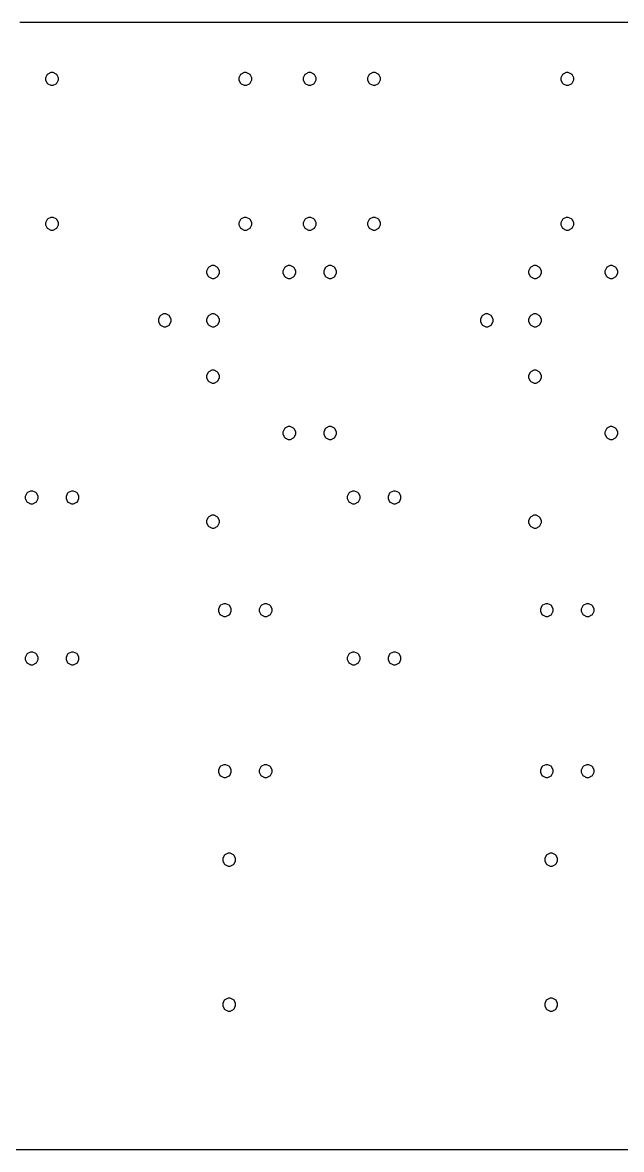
# Model space of a CAD drawing. Extents: x 0 to 294, y 0 to 70.
# Drawn here: x 220.7 to 257.9, y 0 to 70 of the extents above; entities that cross this region are included whole.
import ezdxf

# ---------------------------------------------------------------- set-up
doc = ezdxf.new("R2010")
doc.units = 0
doc.layers.get('0').update_dxf_attribs({"linetype": 'CONTINUOUS'})

msp = doc.modelspace()

# ---------------------------------------------------------------- linework, layer by layer
at = {"color": 0}
for p, q in [((294, 70.0003), (220.5, 70.0003)), ((222.198, 66.7646), (222.1, 66.566)), ((222.1, 66.566), (222.1, 66.5)), ((222.217, 66.7826), (222.198, 66.7646)), ((222.235, 66.8016), (222.217, 66.7826)), ((222.428, 66.8997), (222.235, 66.8016)), ((222.499, 66.8997), (222.428, 66.8997)), ((222.566, 66.8997), (222.499, 66.8997)), ((222.764, 66.8016), (222.566, 66.8997)), ((222.783, 66.7826), (222.764, 66.8016)), ((222.801, 66.7646), (222.783, 66.7826)), ((222.901, 66.5716), (222.801, 66.7646)), ((222.901, 66.5), (222.901, 66.5716)), ((234.198, 66.7646), (234.1, 66.566)), ((234.1, 66.566), (234.1, 66.5)), ((234.217, 66.7826), (234.198, 66.7646)), ((234.235, 66.8016), (234.217, 66.7826)), ((234.428, 66.8997), (234.235, 66.8016)), ((234.5, 66.8997), (234.428, 66.8997)), ((234.565, 66.8997), (234.5, 66.8997)), ((234.764, 66.8016), (234.565, 66.8997)), ((234.783, 66.7826), (234.764, 66.8016)), ((234.801, 66.7646), (234.783, 66.7826)), ((234.9, 66.5716), (234.801, 66.7646)), ((234.9, 66.5), (234.9, 66.5716)), ((238.198, 66.7646), (238.1, 66.566)), ((238.1, 66.566), (238.1, 66.5)), ((238.217, 66.7826), (238.198, 66.7646)), ((238.235, 66.8016), (238.217, 66.7826)), ((238.428, 66.8997), (238.235, 66.8016)), ((238.5, 66.8997), (238.428, 66.8997)), ((238.565, 66.8997), (238.5, 66.8997)), ((238.763, 66.8016), (238.565, 66.8997)), ((238.782, 66.7826), (238.763, 66.8016)), ((238.8, 66.7646), (238.782, 66.7826)), ((238.899, 66.5716), (238.8, 66.7646)), ((238.899, 66.5), (238.899, 66.5716)), ((242.199, 66.7646), (242.099, 66.566)), ((242.099, 66.566), (242.099, 66.5)), ((242.218, 66.7826), (242.199, 66.7646)), ((242.236, 66.8016), (242.218, 66.7826)), ((242.429, 66.8997), (242.236, 66.8016)), ((242.5, 66.8997), (242.429, 66.8997)), ((242.565, 66.8997), (242.5, 66.8997)), ((242.763, 66.8016), (242.565, 66.8997)), ((242.783, 66.7826), (242.763, 66.8016)), ((242.801, 66.7646), (242.783, 66.7826)), ((242.9, 66.5716), (242.801, 66.7646)), ((242.9, 66.5), (242.9, 66.5716)), ((254.199, 66.7646), (254.099, 66.566)), ((254.099, 66.566), (254.099, 66.5)), ((254.218, 66.7826), (254.199, 66.7646)), ((254.236, 66.8016), (254.218, 66.7826)), ((254.429, 66.8997), (254.236, 66.8016)), ((254.5, 66.8997), (254.429, 66.8997)), ((254.565, 66.8997), (254.5, 66.8997)), ((254.763, 66.8016), (254.565, 66.8997)), ((254.783, 66.7826), (254.763, 66.8016)), ((254.801, 66.7646), (254.783, 66.7826)), ((254.9, 66.5716), (254.801, 66.7646)), ((254.9, 66.5), (254.9, 66.5716)), ((222.1, 66.5), (222.1, 66.4298)), ((222.1, 66.4298), (222.198, 66.2368)), ((222.198, 66.2368), (222.217, 66.2174)), ((222.217, 66.2174), (222.235, 66.1995)), ((222.235, 66.1995), (222.433, 66.1003)), ((222.433, 66.1003), (222.499, 66.1003)), ((222.499, 66.1003), (222.57, 66.1003)), ((222.57, 66.1003), (222.764, 66.1995)), ((222.764, 66.1995), (222.783, 66.2174)), ((222.783, 66.2174), (222.801, 66.2368)), ((222.801, 66.2368), (222.901, 66.4351)), ((222.901, 66.4351), (222.901, 66.5)), ((234.1, 66.5), (234.1, 66.4298)), ((234.1, 66.4298), (234.198, 66.2368)), ((234.198, 66.2368), (234.217, 66.2174)), ((234.217, 66.2174), (234.235, 66.1995)), ((234.235, 66.1995), (234.433, 66.1003)), ((234.433, 66.1003), (234.5, 66.1003)), ((234.5, 66.1003), (234.57, 66.1003)), ((234.57, 66.1003), (234.764, 66.1995)), ((234.764, 66.1995), (234.783, 66.2174)), ((234.783, 66.2174), (234.801, 66.2368)), ((234.801, 66.2368), (234.9, 66.4351)), ((234.9, 66.4351), (234.9, 66.5)), ((238.1, 66.5), (238.1, 66.4298)), ((238.1, 66.4298), (238.198, 66.2368)), ((238.198, 66.2368), (238.217, 66.2174)), ((238.217, 66.2174), (238.235, 66.1995)), ((238.235, 66.1995), (238.434, 66.1003)), ((238.434, 66.1003), (238.5, 66.1003)), ((238.5, 66.1003), (238.57, 66.1003)), ((238.57, 66.1003), (238.763, 66.1995)), ((238.763, 66.1995), (238.782, 66.2174)), ((238.782, 66.2174), (238.8, 66.2368)), ((238.8, 66.2368), (238.899, 66.4351)), ((238.899, 66.4351), (238.899, 66.5)), ((242.099, 66.5), (242.099, 66.4298)), ((242.099, 66.4298), (242.199, 66.2368)), ((242.199, 66.2368), (242.218, 66.2174)), ((242.218, 66.2174), (242.236, 66.1995)), ((242.236, 66.1995), (242.434, 66.1003)), ((242.434, 66.1003), (242.5, 66.1003)), ((242.5, 66.1003), (242.571, 66.1003)), ((242.571, 66.1003), (242.763, 66.1995)), ((242.763, 66.1995), (242.783, 66.2174)), ((242.783, 66.2174), (242.801, 66.2368)), ((242.801, 66.2368), (242.9, 66.4351)), ((242.9, 66.4351), (242.9, 66.5)), ((254.099, 66.5), (254.099, 66.4298)), ((254.099, 66.4298), (254.199, 66.2368)), ((254.199, 66.2368), (254.218, 66.2174)), ((254.218, 66.2174), (254.236, 66.1995)), ((254.236, 66.1995), (254.434, 66.1003)), ((254.434, 66.1003), (254.5, 66.1003)), ((254.5, 66.1003), (254.57, 66.1003)), ((254.57, 66.1003), (254.763, 66.1995)), ((254.763, 66.1995), (254.783, 66.2174)), ((254.783, 66.2174), (254.801, 66.2368)), ((254.801, 66.2368), (254.9, 66.4351)), ((254.9, 66.4351), (254.9, 66.5)), ((222.198, 57.7645), (222.1, 57.5663)), ((222.1, 57.5663), (222.1, 57.5)), ((222.1, 57.5), (222.1, 57.4298)), ((222.1, 57.4298), (222.198, 57.2368)), ((222.217, 57.7825), (222.198, 57.7645)), ((222.235, 57.8019), (222.217, 57.7825)), ((222.428, 57.8997), (222.235, 57.8019)), ((222.499, 57.8997), (222.428, 57.8997)), ((222.566, 57.8997), (222.499, 57.8997)), ((222.764, 57.8019), (222.566, 57.8997)), ((222.783, 57.7825), (222.764, 57.8019)), ((222.801, 57.7645), (222.783, 57.7825)), ((222.901, 57.5716), (222.801, 57.7645)), ((222.801, 57.2368), (222.901, 57.4354)), ((222.901, 57.5), (222.901, 57.5716)), ((222.901, 57.4354), (222.901, 57.5)), ((234.198, 57.7645), (234.1, 57.5663)), ((234.1, 57.5663), (234.1, 57.5)), ((234.1, 57.5), (234.1, 57.4298)), ((234.1, 57.4298), (234.198, 57.2368)), ((234.217, 57.7825), (234.198, 57.7645)), ((234.235, 57.8019), (234.217, 57.7825)), ((234.428, 57.8997), (234.235, 57.8019)), ((234.5, 57.8997), (234.428, 57.8997)), ((234.565, 57.8997), (234.5, 57.8997)), ((234.764, 57.8019), (234.565, 57.8997)), ((234.783, 57.7825), (234.764, 57.8019)), ((234.801, 57.7645), (234.783, 57.7825)), ((234.9, 57.5716), (234.801, 57.7645)), ((234.801, 57.2368), (234.9, 57.4354)), ((234.9, 57.5), (234.9, 57.5716)), ((234.9, 57.4354), (234.9, 57.5)), ((238.198, 57.7645), (238.1, 57.5663)), ((238.1, 57.5663), (238.1, 57.5)), ((238.1, 57.5), (238.1, 57.4298)), ((238.1, 57.4298), (238.198, 57.2368)), ((238.217, 57.7825), (238.198, 57.7645)), ((238.235, 57.8019), (238.217, 57.7825)), ((238.428, 57.8997), (238.235, 57.8019)), ((238.5, 57.8997), (238.428, 57.8997)), ((238.565, 57.8997), (238.5, 57.8997)), ((238.763, 57.8019), (238.565, 57.8997)), ((238.782, 57.7825), (238.763, 57.8019)), ((238.8, 57.7645), (238.782, 57.7825)), ((238.899, 57.5716), (238.8, 57.7645)), ((238.8, 57.2368), (238.899, 57.4354)), ((238.899, 57.5), (238.899, 57.5716)), ((238.899, 57.4354), (238.899, 57.5)), ((242.199, 57.7645), (242.099, 57.5663)), ((242.099, 57.5663), (242.099, 57.5)), ((242.099, 57.5), (242.099, 57.4298)), ((242.099, 57.4298), (242.199, 57.2368)), ((242.218, 57.7825), (242.199, 57.7645)), ((242.236, 57.8019), (242.218, 57.7825)), ((242.429, 57.8997), (242.236, 57.8019)), ((242.5, 57.8997), (242.429, 57.8997)), ((242.565, 57.8997), (242.5, 57.8997)), ((242.763, 57.8019), (242.565, 57.8997)), ((242.783, 57.7825), (242.763, 57.8019)), ((242.801, 57.7645), (242.783, 57.7825)), ((242.9, 57.5716), (242.801, 57.7645)), ((242.801, 57.2368), (242.9, 57.4354)), ((242.9, 57.5), (242.9, 57.5716)), ((242.9, 57.4354), (242.9, 57.5)), ((254.199, 57.7645), (254.099, 57.5663)), ((254.099, 57.5663), (254.099, 57.5)), ((254.099, 57.5), (254.099, 57.4298)), ((254.099, 57.4298), (254.199, 57.2368)), ((254.218, 57.7825), (254.199, 57.7645)), ((254.236, 57.8019), (254.218, 57.7825)), ((254.429, 57.8997), (254.236, 57.8019)), ((254.5, 57.8997), (254.429, 57.8997)), ((254.565, 57.8997), (254.5, 57.8997)), ((254.763, 57.8019), (254.565, 57.8997)), ((254.783, 57.7825), (254.763, 57.8019)), ((254.801, 57.7645), (254.783, 57.7825)), ((254.9, 57.5716), (254.801, 57.7645)), ((254.801, 57.2368), (254.9, 57.4354)), ((254.9, 57.5), (254.9, 57.5716)), ((254.9, 57.4354), (254.9, 57.5)), ((222.198, 57.2368), (222.217, 57.2174)), ((222.217, 57.2174), (222.235, 57.1997)), ((222.235, 57.1997), (222.433, 57.1003)), ((222.433, 57.1003), (222.499, 57.1003)), ((222.499, 57.1003), (222.57, 57.1003)), ((222.57, 57.1003), (222.764, 57.1997)), ((222.764, 57.1997), (222.783, 57.2174)), ((222.783, 57.2174), (222.801, 57.2368)), ((234.198, 57.2368), (234.217, 57.2174)), ((234.217, 57.2174), (234.235, 57.1997)), ((234.235, 57.1997), (234.433, 57.1003)), ((234.433, 57.1003), (234.5, 57.1003)), ((234.5, 57.1003), (234.57, 57.1003)), ((234.57, 57.1003), (234.764, 57.1997)), ((234.764, 57.1997), (234.783, 57.2174)), ((234.783, 57.2174), (234.801, 57.2368)), ((238.198, 57.2368), (238.217, 57.2174)), ((238.217, 57.2174), (238.235, 57.1997)), ((238.235, 57.1997), (238.434, 57.1003)), ((238.434, 57.1003), (238.5, 57.1003)), ((238.5, 57.1003), (238.57, 57.1003)), ((238.57, 57.1003), (238.763, 57.1997)), ((238.763, 57.1997), (238.782, 57.2174)), ((238.782, 57.2174), (238.8, 57.2368)), ((242.199, 57.2368), (242.218, 57.2174)), ((242.218, 57.2174), (242.236, 57.1997)), ((242.236, 57.1997), (242.434, 57.1003)), ((242.434, 57.1003), (242.5, 57.1003)), ((242.5, 57.1003), (242.571, 57.1003)), ((242.571, 57.1003), (242.763, 57.1997)), ((242.763, 57.1997), (242.783, 57.2174)), ((242.783, 57.2174), (242.801, 57.2368)), ((254.199, 57.2368), (254.218, 57.2174)), ((254.218, 57.2174), (254.236, 57.1997)), ((254.236, 57.1997), (254.434, 57.1003)), ((254.434, 57.1003), (254.5, 57.1003)), ((254.5, 57.1003), (254.57, 57.1003)), ((254.57, 57.1003), (254.763, 57.1997)), ((254.763, 57.1997), (254.783, 57.2174)), ((254.783, 57.2174), (254.801, 57.2368)), ((232.198, 54.7645), (232.1, 54.5663)), ((232.217, 54.7825), (232.198, 54.7645)), ((232.235, 54.8019), (232.217, 54.7825)), ((232.428, 54.8996), (232.235, 54.8019)), ((232.5, 54.8996), (232.428, 54.8996)), ((232.565, 54.8996), (232.5, 54.8996)), ((232.763, 54.8019), (232.565, 54.8996)), ((232.782, 54.7825), (232.763, 54.8019)), ((232.8, 54.7645), (232.782, 54.7825)), ((232.9, 54.5715), (232.8, 54.7645)), ((236.927, 54.7645), (236.83, 54.5663)), ((236.947, 54.7825), (236.927, 54.7645)), ((236.965, 54.8019), (236.947, 54.7825)), ((237.158, 54.8996), (236.965, 54.8019)), ((237.229, 54.8996), (237.158, 54.8996)), ((237.295, 54.8996), (237.229, 54.8996)), ((237.494, 54.8019), (237.295, 54.8996)), ((237.513, 54.7825), (237.494, 54.8019)), ((237.531, 54.7645), (237.513, 54.7825)), ((237.63, 54.5715), (237.531, 54.7645)), ((239.467, 54.7645), (239.369, 54.5663)), ((239.486, 54.7825), (239.467, 54.7645)), ((239.504, 54.8019), (239.486, 54.7825)), ((239.699, 54.8996), (239.504, 54.8019)), ((239.77, 54.8996), (239.699, 54.8996)), ((239.835, 54.8996), (239.77, 54.8996)), ((240.034, 54.8019), (239.835, 54.8996)), ((240.053, 54.7825), (240.034, 54.8019)), ((240.071, 54.7645), (240.053, 54.7825)), ((240.17, 54.5715), (240.071, 54.7645)), ((252.198, 54.7645), (252.1, 54.5663)), ((252.217, 54.7825), (252.198, 54.7645)), ((252.235, 54.8019), (252.217, 54.7825)), ((252.428, 54.8996), (252.235, 54.8019)), ((252.499, 54.8996), (252.428, 54.8996)), ((252.566, 54.8996), (252.499, 54.8996)), ((252.764, 54.8019), (252.566, 54.8996)), ((252.783, 54.7825), (252.764, 54.8019)), ((252.801, 54.7645), (252.783, 54.7825)), ((252.9, 54.5715), (252.801, 54.7645)), ((256.928, 54.7645), (256.83, 54.5663)), ((256.947, 54.7825), (256.928, 54.7645)), ((256.965, 54.8019), (256.947, 54.7825)), ((257.158, 54.8996), (256.965, 54.8019)), ((257.23, 54.8996), (257.158, 54.8996)), ((257.295, 54.8996), (257.23, 54.8996)), ((257.493, 54.8019), (257.295, 54.8996)), ((257.513, 54.7825), (257.493, 54.8019)), ((257.531, 54.7645), (257.513, 54.7825)), ((257.63, 54.5715), (257.531, 54.7645)), ((232.1, 54.5663), (232.1, 54.4999)), ((232.1, 54.4999), (232.1, 54.4297)), ((232.1, 54.4297), (232.198, 54.2368)), ((232.198, 54.2368), (232.217, 54.2177)), ((232.217, 54.2177), (232.235, 54.1997)), ((232.235, 54.1997), (232.434, 54.1002)), ((232.434, 54.1002), (232.5, 54.1002)), ((232.5, 54.1002), (232.57, 54.1002)), ((232.57, 54.1002), (232.763, 54.1997)), ((232.763, 54.1997), (232.782, 54.2177)), ((232.782, 54.2177), (232.8, 54.2368)), ((232.8, 54.2368), (232.9, 54.4354)), ((232.9, 54.4999), (232.9, 54.5715)), ((232.9, 54.4354), (232.9, 54.4999)), ((236.83, 54.5663), (236.83, 54.4999)), ((236.83, 54.4999), (236.83, 54.4297)), ((236.83, 54.4297), (236.927, 54.2368)), ((236.927, 54.2368), (236.947, 54.2177)), ((236.947, 54.2177), (236.965, 54.1997)), ((236.965, 54.1997), (237.163, 54.1002)), ((237.163, 54.1002), (237.229, 54.1002)), ((237.229, 54.1002), (237.299, 54.1002)), ((237.299, 54.1002), (237.494, 54.1997)), ((237.494, 54.1997), (237.513, 54.2177)), ((237.513, 54.2177), (237.531, 54.2368)), ((237.531, 54.2368), (237.63, 54.4354)), ((237.63, 54.4999), (237.63, 54.5715)), ((237.63, 54.4354), (237.63, 54.4999)), ((239.369, 54.5663), (239.369, 54.4999)), ((239.369, 54.4999), (239.369, 54.4297)), ((239.369, 54.4297), (239.467, 54.2368)), ((239.467, 54.2368), (239.486, 54.2177)), ((239.486, 54.2177), (239.504, 54.1997)), ((239.504, 54.1997), (239.703, 54.1002)), ((239.703, 54.1002), (239.77, 54.1002)), ((239.77, 54.1002), (239.841, 54.1002)), ((239.841, 54.1002), (240.034, 54.1997)), ((240.034, 54.1997), (240.053, 54.2177)), ((240.053, 54.2177), (240.071, 54.2368)), ((240.071, 54.2368), (240.17, 54.4354)), ((240.17, 54.4999), (240.17, 54.5715)), ((240.17, 54.4354), (240.17, 54.4999)), ((252.1, 54.5663), (252.1, 54.4999)), ((252.1, 54.4999), (252.1, 54.4297)), ((252.1, 54.4297), (252.198, 54.2368)), ((252.198, 54.2368), (252.217, 54.2177)), ((252.217, 54.2177), (252.235, 54.1997)), ((252.235, 54.1997), (252.433, 54.1002)), ((252.433, 54.1002), (252.499, 54.1002)), ((252.499, 54.1002), (252.569, 54.1002)), ((252.569, 54.1002), (252.764, 54.1997)), ((252.764, 54.1997), (252.783, 54.2177)), ((252.783, 54.2177), (252.801, 54.2368)), ((252.801, 54.2368), (252.9, 54.4354)), ((252.9, 54.4999), (252.9, 54.5715)), ((252.9, 54.4354), (252.9, 54.4999)), ((256.83, 54.5663), (256.83, 54.4999)), ((256.83, 54.4999), (256.83, 54.4297)), ((256.83, 54.4297), (256.928, 54.2368)), ((256.928, 54.2368), (256.947, 54.2177)), ((256.947, 54.2177), (256.965, 54.1997)), ((256.965, 54.1997), (257.164, 54.1002)), ((257.164, 54.1002), (257.23, 54.1002)), ((257.23, 54.1002), (257.3, 54.1002)), ((257.3, 54.1002), (257.493, 54.1997)), ((257.493, 54.1997), (257.513, 54.2177)), ((257.513, 54.2177), (257.531, 54.2368)), ((257.531, 54.2368), (257.63, 54.4354)), ((257.63, 54.4999), (257.63, 54.5715)), ((257.63, 54.4354), (257.63, 54.4999)), ((229.235, 51.8019), (229.217, 51.7825)), ((229.428, 51.8996), (229.235, 51.8019)), ((229.5, 51.8996), (229.428, 51.8996)), ((229.564, 51.8996), (229.5, 51.8996)), ((229.763, 51.8019), (229.564, 51.8996)), ((229.783, 51.7825), (229.763, 51.8019)), ((232.235, 51.8019), (232.217, 51.7825)), ((232.428, 51.8996), (232.235, 51.8019)), ((232.5, 51.8996), (232.428, 51.8996)), ((232.565, 51.8996), (232.5, 51.8996)), ((232.763, 51.8019), (232.565, 51.8996)), ((232.782, 51.7825), (232.763, 51.8019)), ((249.235, 51.8019), (249.217, 51.7825)), ((249.428, 51.8996), (249.235, 51.8019)), ((249.499, 51.8996), (249.428, 51.8996)), ((249.566, 51.8996), (249.499, 51.8996)), ((249.764, 51.8019), (249.566, 51.8996)), ((249.783, 51.7825), (249.764, 51.8019)), ((252.235, 51.8019), (252.217, 51.7825)), ((252.428, 51.8996), (252.235, 51.8019)), ((252.499, 51.8996), (252.428, 51.8996)), ((252.566, 51.8996), (252.499, 51.8996)), ((252.764, 51.8019), (252.566, 51.8996)), ((252.783, 51.7825), (252.764, 51.8019)), ((229.198, 51.7645), (229.1, 51.5662)), ((229.1, 51.5662), (229.1, 51.4999)), ((229.1, 51.4999), (229.1, 51.4297)), ((229.1, 51.4297), (229.198, 51.2367)), ((229.217, 51.7825), (229.198, 51.7645)), ((229.198, 51.2367), (229.217, 51.2177)), ((229.217, 51.2177), (229.235, 51.1997)), ((229.235, 51.1997), (229.434, 51.1006)), ((229.434, 51.1006), (229.5, 51.1006)), ((229.5, 51.1006), (229.57, 51.1006)), ((229.57, 51.1006), (229.763, 51.1997)), ((229.763, 51.1997), (229.783, 51.2177)), ((229.8, 51.7645), (229.783, 51.7825)), ((229.783, 51.2177), (229.8, 51.2367)), ((229.9, 51.5719), (229.8, 51.7645)), ((229.8, 51.2367), (229.9, 51.4354)), ((229.9, 51.4999), (229.9, 51.5719)), ((229.9, 51.4354), (229.9, 51.4999)), ((232.198, 51.7645), (232.1, 51.5662)), ((232.1, 51.5662), (232.1, 51.4999)), ((232.1, 51.4999), (232.1, 51.4297)), ((232.1, 51.4297), (232.198, 51.2367)), ((232.217, 51.7825), (232.198, 51.7645)), ((232.198, 51.2367), (232.217, 51.2177)), ((232.217, 51.2177), (232.235, 51.1997)), ((232.235, 51.1997), (232.434, 51.1006)), ((232.434, 51.1006), (232.5, 51.1006)), ((232.5, 51.1006), (232.57, 51.1006)), ((232.57, 51.1006), (232.763, 51.1997)), ((232.763, 51.1997), (232.782, 51.2177)), ((232.8, 51.7645), (232.782, 51.7825)), ((232.782, 51.2177), (232.8, 51.2367)), ((232.9, 51.5719), (232.8, 51.7645)), ((232.8, 51.2367), (232.9, 51.4354)), ((232.9, 51.4999), (232.9, 51.5719)), ((232.9, 51.4354), (232.9, 51.4999)), ((249.198, 51.7645), (249.1, 51.5662)), ((249.1, 51.5662), (249.1, 51.4999)), ((249.1, 51.4999), (249.1, 51.4297)), ((249.1, 51.4297), (249.198, 51.2367)), ((249.217, 51.7825), (249.198, 51.7645)), ((249.198, 51.2367), (249.217, 51.2177)), ((249.217, 51.2177), (249.235, 51.1997)), ((249.235, 51.1997), (249.433, 51.1006)), ((249.433, 51.1006), (249.499, 51.1006)), ((249.499, 51.1006), (249.569, 51.1006)), ((249.569, 51.1006), (249.764, 51.1997)), ((249.764, 51.1997), (249.783, 51.2177)), ((249.801, 51.7645), (249.783, 51.7825)), ((249.783, 51.2177), (249.801, 51.2367)), ((249.9, 51.5719), (249.801, 51.7645)), ((249.801, 51.2367), (249.9, 51.4354)), ((249.9, 51.4999), (249.9, 51.5719)), ((249.9, 51.4354), (249.9, 51.4999)), ((252.198, 51.7645), (252.1, 51.5662)), ((252.1, 51.5662), (252.1, 51.4999)), ((252.1, 51.4999), (252.1, 51.4297)), ((252.1, 51.4297), (252.198, 51.2367)), ((252.217, 51.7825), (252.198, 51.7645)), ((252.198, 51.2367), (252.217, 51.2177)), ((252.217, 51.2177), (252.235, 51.1997)), ((252.235, 51.1997), (252.433, 51.1006)), ((252.433, 51.1006), (252.499, 51.1006)), ((252.499, 51.1006), (252.569, 51.1006)), ((252.569, 51.1006), (252.764, 51.1997)), ((252.764, 51.1997), (252.783, 51.2177)), ((252.801, 51.7645), (252.783, 51.7825)), ((252.783, 51.2177), (252.801, 51.2367)), ((252.9, 51.5719), (252.801, 51.7645)), ((252.801, 51.2367), (252.9, 51.4354)), ((252.9, 51.4999), (252.9, 51.5719)), ((252.9, 51.4354), (252.9, 51.4999)), ((232.235, 48.3016), (232.217, 48.2822)), ((232.428, 48.3993), (232.235, 48.3016)), ((232.5, 48.3993), (232.428, 48.3993)), ((232.565, 48.3993), (232.5, 48.3993)), ((232.763, 48.3016), (232.565, 48.3993)), ((232.782, 48.2822), (232.763, 48.3016)), ((252.235, 48.3016), (252.217, 48.2822)), ((252.428, 48.3993), (252.235, 48.3016)), ((252.499, 48.3993), (252.428, 48.3993)), ((252.566, 48.3993), (252.499, 48.3993)), ((252.764, 48.3016), (252.566, 48.3993)), ((252.783, 48.2822), (252.764, 48.3016)), ((232.198, 48.2646), (232.1, 48.066)), ((232.1, 48.066), (232.1, 48)), ((232.1, 48), (232.1, 47.9294)), ((232.1, 47.9294), (232.198, 47.7365)), ((232.217, 48.2822), (232.198, 48.2646)), ((232.198, 47.7365), (232.217, 47.7174)), ((232.217, 47.7174), (232.235, 47.6994)), ((232.235, 47.6994), (232.434, 47.6003)), ((232.434, 47.6003), (232.5, 47.6003)), ((232.5, 47.6003), (232.57, 47.6003)), ((232.57, 47.6003), (232.763, 47.6994)), ((232.763, 47.6994), (232.782, 47.7174)), ((232.8, 48.2646), (232.782, 48.2822)), ((232.782, 47.7174), (232.8, 47.7365)), ((232.9, 48.0716), (232.8, 48.2646)), ((232.8, 47.7365), (232.9, 47.9351)), ((232.9, 48), (232.9, 48.0716)), ((232.9, 47.9351), (232.9, 48)), ((252.198, 48.2646), (252.1, 48.066)), ((252.1, 48.066), (252.1, 48)), ((252.1, 48), (252.1, 47.9294)), ((252.1, 47.9294), (252.198, 47.7365)), ((252.217, 48.2822), (252.198, 48.2646)), ((252.198, 47.7365), (252.217, 47.7174)), ((252.217, 47.7174), (252.235, 47.6994)), ((252.235, 47.6994), (252.433, 47.6003)), ((252.433, 47.6003), (252.499, 47.6003)), ((252.499, 47.6003), (252.569, 47.6003)), ((252.569, 47.6003), (252.764, 47.6994)), ((252.764, 47.6994), (252.783, 47.7174)), ((252.801, 48.2646), (252.783, 48.2822)), ((252.783, 47.7174), (252.801, 47.7365)), ((252.9, 48.0716), (252.801, 48.2646)), ((252.801, 47.7365), (252.9, 47.9351)), ((252.9, 48), (252.9, 48.0716)), ((252.9, 47.9351), (252.9, 48)), ((236.965, 44.8014), (236.947, 44.782)), ((237.158, 44.8991), (236.965, 44.8014)), ((237.229, 44.8991), (237.158, 44.8991)), ((237.295, 44.8991), (237.229, 44.8991)), ((237.494, 44.8014), (237.295, 44.8991)), ((237.513, 44.782), (237.494, 44.8014)), ((239.504, 44.8014), (239.486, 44.782)), ((239.699, 44.8991), (239.504, 44.8014)), ((239.77, 44.8991), (239.699, 44.8991)), ((239.835, 44.8991), (239.77, 44.8991)), ((240.034, 44.8014), (239.835, 44.8991)), ((240.053, 44.782), (240.034, 44.8014)), ((256.965, 44.8014), (256.947, 44.782)), ((257.158, 44.8991), (256.965, 44.8014)), ((257.23, 44.8991), (257.158, 44.8991)), ((257.295, 44.8991), (257.23, 44.8991)), ((257.493, 44.8014), (257.295, 44.8991)), ((257.513, 44.782), (257.493, 44.8014)), ((236.927, 44.7643), (236.83, 44.5657)), ((236.83, 44.5657), (236.83, 44.4997)), ((236.83, 44.4997), (236.83, 44.4292)), ((236.83, 44.4292), (236.927, 44.2366)), ((236.947, 44.782), (236.927, 44.7643)), ((236.927, 44.2366), (236.947, 44.2172)), ((236.947, 44.2172), (236.965, 44.1992)), ((236.965, 44.1992), (237.163, 44.1)), ((237.299, 44.1), (237.494, 44.1992)), ((237.494, 44.1992), (237.513, 44.2172)), ((237.531, 44.7643), (237.513, 44.782)), ((237.513, 44.2172), (237.531, 44.2366)), ((237.63, 44.5714), (237.531, 44.7643)), ((237.531, 44.2366), (237.63, 44.4348)), ((237.63, 44.4997), (237.63, 44.5714)), ((237.63, 44.4348), (237.63, 44.4997)), ((239.467, 44.7643), (239.369, 44.5657)), ((239.369, 44.5657), (239.369, 44.4997)), ((239.369, 44.4997), (239.369, 44.4292)), ((239.369, 44.4292), (239.467, 44.2366)), ((239.486, 44.782), (239.467, 44.7643)), ((239.467, 44.2366), (239.486, 44.2172)), ((239.486, 44.2172), (239.504, 44.1992)), ((239.504, 44.1992), (239.703, 44.1)), ((239.841, 44.1), (240.034, 44.1992)), ((240.034, 44.1992), (240.053, 44.2172)), ((240.071, 44.7643), (240.053, 44.782)), ((240.053, 44.2172), (240.071, 44.2366)), ((240.17, 44.5714), (240.071, 44.7643)), ((240.071, 44.2366), (240.17, 44.4348)), ((240.17, 44.4997), (240.17, 44.5714)), ((240.17, 44.4348), (240.17, 44.4997)), ((256.928, 44.7643), (256.83, 44.5657)), ((256.83, 44.5657), (256.83, 44.4997)), ((256.83, 44.4997), (256.83, 44.4292)), ((256.83, 44.4292), (256.928, 44.2366)), ((256.947, 44.782), (256.928, 44.7643)), ((256.928, 44.2366), (256.947, 44.2172)), ((256.947, 44.2172), (256.965, 44.1992)), ((256.965, 44.1992), (257.164, 44.1)), ((257.3, 44.1), (257.493, 44.1992)), ((257.493, 44.1992), (257.513, 44.2172)), ((257.531, 44.7643), (257.513, 44.782)), ((257.513, 44.2172), (257.531, 44.2366)), ((257.63, 44.5714), (257.531, 44.7643)), ((257.531, 44.2366), (257.63, 44.4348)), ((257.63, 44.4997), (257.63, 44.5714)), ((257.63, 44.4348), (257.63, 44.4997)), ((237.163, 44.1), (237.229, 44.1)), ((237.229, 44.1), (237.299, 44.1)), ((239.703, 44.1), (239.77, 44.1)), ((239.77, 44.1), (239.841, 44.1)), ((257.164, 44.1), (257.23, 44.1)), ((257.23, 44.1), (257.3, 44.1)), ((220.929, 40.7652), (220.831, 40.5666)), ((220.948, 40.7829), (220.929, 40.7652)), ((220.966, 40.8023), (220.948, 40.7829)), ((221.159, 40.9004), (220.966, 40.8023)), ((221.23, 40.9004), (221.159, 40.9004)), ((221.295, 40.9004), (221.23, 40.9004)), ((221.493, 40.8023), (221.295, 40.9004)), ((221.513, 40.7829), (221.493, 40.8023)), ((221.531, 40.7652), (221.513, 40.7829)), ((221.63, 40.5723), (221.531, 40.7652)), ((223.468, 40.7652), (223.37, 40.5666)), ((223.488, 40.7829), (223.468, 40.7652)), ((223.506, 40.8023), (223.488, 40.7829)), ((223.698, 40.9004), (223.506, 40.8023)), ((223.77, 40.9004), (223.698, 40.9004)), ((223.835, 40.9004), (223.77, 40.9004)), ((224.033, 40.8023), (223.835, 40.9004)), ((224.052, 40.7829), (224.033, 40.8023)), ((224.07, 40.7652), (224.052, 40.7829)), ((224.169, 40.5723), (224.07, 40.7652)), ((240.928, 40.7652), (240.83, 40.5666)), ((240.947, 40.7829), (240.928, 40.7652)), ((240.965, 40.8023), (240.947, 40.7829)), ((241.158, 40.9004), (240.965, 40.8023)), ((241.23, 40.9004), (241.158, 40.9004)), ((241.294, 40.9004), (241.23, 40.9004)), ((241.493, 40.8023), (241.294, 40.9004)), ((241.512, 40.7829), (241.493, 40.8023)), ((241.53, 40.7652), (241.512, 40.7829)), ((241.63, 40.5723), (241.53, 40.7652)), ((243.468, 40.7652), (243.37, 40.5666)), ((243.487, 40.7829), (243.468, 40.7652)), ((243.505, 40.8023), (243.487, 40.7829)), ((243.698, 40.9004), (243.505, 40.8023)), ((243.769, 40.9004), (243.698, 40.9004)), ((243.836, 40.9004), (243.769, 40.9004)), ((244.034, 40.8023), (243.836, 40.9004)), ((244.053, 40.7829), (244.034, 40.8023)), ((244.071, 40.7652), (244.053, 40.7829)), ((244.171, 40.5723), (244.071, 40.7652)), ((220.831, 40.5666), (220.831, 40.5007)), ((220.831, 40.5007), (220.831, 40.4301)), ((220.831, 40.4301), (220.929, 40.2361)), ((220.929, 40.2361), (220.948, 40.2167)), ((220.948, 40.2167), (220.966, 40.1987)), ((220.966, 40.1987), (221.164, 40.0995)), ((221.164, 40.0995), (221.23, 40.0995)), ((221.23, 40.0995), (221.301, 40.0995)), ((221.301, 40.0995), (221.493, 40.1987)), ((221.493, 40.1987), (221.513, 40.2167)), ((221.513, 40.2167), (221.531, 40.2361)), ((221.531, 40.2361), (221.63, 40.4343)), ((221.63, 40.5007), (221.63, 40.5723)), ((221.63, 40.4343), (221.63, 40.5007)), ((223.37, 40.5666), (223.37, 40.5007)), ((223.37, 40.5007), (223.37, 40.4301)), ((223.37, 40.4301), (223.468, 40.2361)), ((223.468, 40.2361), (223.488, 40.2167)), ((223.488, 40.2167), (223.506, 40.1987)), ((223.506, 40.1987), (223.704, 40.0995)), ((223.704, 40.0995), (223.77, 40.0995)), ((223.77, 40.0995), (223.84, 40.0995)), ((223.84, 40.0995), (224.033, 40.1987)), ((224.033, 40.1987), (224.052, 40.2167)), ((224.052, 40.2167), (224.07, 40.2361)), ((224.07, 40.2361), (224.169, 40.4343)), ((224.169, 40.5007), (224.169, 40.5723)), ((224.169, 40.4343), (224.169, 40.5007)), ((240.83, 40.5666), (240.83, 40.5007)), ((240.83, 40.5007), (240.83, 40.4301)), ((240.83, 40.4301), (240.928, 40.2361)), ((240.928, 40.2361), (240.947, 40.2167)), ((240.947, 40.2167), (240.965, 40.1987)), ((240.965, 40.1987), (241.163, 40.0995)), ((241.163, 40.0995), (241.23, 40.0995)), ((241.23, 40.0995), (241.3, 40.0995)), ((241.3, 40.0995), (241.493, 40.1987)), ((241.493, 40.1987), (241.512, 40.2167)), ((241.512, 40.2167), (241.53, 40.2361)), ((241.53, 40.2361), (241.63, 40.4343)), ((241.63, 40.5007), (241.63, 40.5723)), ((241.63, 40.4343), (241.63, 40.5007)), ((243.37, 40.5666), (243.37, 40.5007)), ((243.37, 40.5007), (243.37, 40.4301)), ((243.37, 40.4301), (243.468, 40.2361)), ((243.468, 40.2361), (243.487, 40.2167)), ((243.487, 40.2167), (243.505, 40.1987)), ((243.505, 40.1987), (243.703, 40.0995)), ((243.703, 40.0995), (243.769, 40.0995)), ((243.769, 40.0995), (243.84, 40.0995)), ((243.84, 40.0995), (244.034, 40.1987)), ((244.034, 40.1987), (244.053, 40.2167)), ((244.053, 40.2167), (244.071, 40.2361)), ((244.071, 40.2361), (244.171, 40.4343)), ((244.171, 40.5007), (244.171, 40.5723)), ((244.171, 40.4343), (244.171, 40.5007)), ((232.198, 39.2645), (232.1, 39.0659)), ((232.217, 39.2825), (232.198, 39.2645)), ((232.235, 39.3016), (232.217, 39.2825)), ((232.428, 39.3996), (232.235, 39.3016)), ((232.5, 39.3996), (232.428, 39.3996)), ((232.565, 39.3996), (232.5, 39.3996)), ((232.763, 39.3016), (232.565, 39.3996)), ((232.782, 39.2825), (232.763, 39.3016)), ((232.8, 39.2645), (232.782, 39.2825)), ((232.9, 39.0715), (232.8, 39.2645)), ((252.198, 39.2645), (252.1, 39.0659)), ((252.217, 39.2825), (252.198, 39.2645)), ((252.235, 39.3016), (252.217, 39.2825)), ((252.428, 39.3996), (252.235, 39.3016)), ((252.499, 39.3996), (252.428, 39.3996)), ((252.566, 39.3996), (252.499, 39.3996)), ((252.764, 39.3016), (252.566, 39.3996)), ((252.783, 39.2825), (252.764, 39.3016)), ((252.801, 39.2645), (252.783, 39.2825)), ((252.9, 39.0715), (252.801, 39.2645)), ((232.1, 39.0659), (232.1, 38.9999)), ((232.1, 38.9999), (232.1, 38.9297)), ((232.1, 38.9297), (232.198, 38.7368)), ((232.198, 38.7368), (232.217, 38.7174)), ((232.217, 38.7174), (232.235, 38.6994)), ((232.235, 38.6994), (232.434, 38.6002)), ((232.434, 38.6002), (232.5, 38.6002)), ((232.5, 38.6002), (232.57, 38.6002)), ((232.57, 38.6002), (232.763, 38.6994)), ((232.763, 38.6994), (232.782, 38.7174)), ((232.782, 38.7174), (232.8, 38.7368)), ((232.8, 38.7368), (232.9, 38.935)), ((232.9, 38.9999), (232.9, 39.0715)), ((232.9, 38.935), (232.9, 38.9999)), ((252.1, 39.0659), (252.1, 38.9999)), ((252.1, 38.9999), (252.1, 38.9297)), ((252.1, 38.9297), (252.198, 38.7368)), ((252.198, 38.7368), (252.217, 38.7174)), ((252.217, 38.7174), (252.235, 38.6994)), ((252.235, 38.6994), (252.433, 38.6002)), ((252.433, 38.6002), (252.499, 38.6002)), ((252.499, 38.6002), (252.569, 38.6002)), ((252.569, 38.6002), (252.764, 38.6994)), ((252.764, 38.6994), (252.783, 38.7174)), ((252.783, 38.7174), (252.801, 38.7368)), ((252.801, 38.7368), (252.9, 38.935)), ((252.9, 38.9999), (252.9, 39.0715)), ((252.9, 38.935), (252.9, 38.9999)), ((232.929, 33.7647), (232.831, 33.5662)), ((232.948, 33.7826), (232.929, 33.7647)), ((232.966, 33.8019), (232.948, 33.7826)), ((233.159, 33.8998), (232.966, 33.8019)), ((233.23, 33.8998), (233.159, 33.8998)), ((233.295, 33.8998), (233.23, 33.8998)), ((233.493, 33.8019), (233.295, 33.8998)), ((233.513, 33.7826), (233.493, 33.8019)), ((233.531, 33.7647), (233.513, 33.7826)), ((233.63, 33.5718), (233.531, 33.7647)), ((235.468, 33.7647), (235.37, 33.5662)), ((235.487, 33.7826), (235.468, 33.7647)), ((235.505, 33.8019), (235.487, 33.7826)), ((235.698, 33.8998), (235.505, 33.8019)), ((235.77, 33.8998), (235.698, 33.8998)), ((235.835, 33.8998), (235.77, 33.8998)), ((236.033, 33.8019), (235.835, 33.8998)), ((236.052, 33.7826), (236.033, 33.8019)), ((236.07, 33.7647), (236.052, 33.7826)), ((236.17, 33.5718), (236.07, 33.7647)), ((252.928, 33.7647), (252.83, 33.5662)), ((252.947, 33.7826), (252.928, 33.7647)), ((252.965, 33.8019), (252.947, 33.7826)), ((253.158, 33.8998), (252.965, 33.8019)), ((253.23, 33.8998), (253.158, 33.8998)), ((253.294, 33.8998), (253.23, 33.8998)), ((253.493, 33.8019), (253.294, 33.8998)), ((253.512, 33.7826), (253.493, 33.8019)), ((253.53, 33.7647), (253.512, 33.7826)), ((253.629, 33.5718), (253.53, 33.7647)), ((255.468, 33.7647), (255.37, 33.5662)), ((255.487, 33.7826), (255.468, 33.7647)), ((255.505, 33.8019), (255.487, 33.7826)), ((255.698, 33.8998), (255.505, 33.8019)), ((255.77, 33.8998), (255.698, 33.8998)), ((255.836, 33.8998), (255.77, 33.8998)), ((256.034, 33.8019), (255.836, 33.8998)), ((256.053, 33.7826), (256.034, 33.8019)), ((256.071, 33.7647), (256.053, 33.7826)), ((256.17, 33.5718), (256.071, 33.7647)), ((232.831, 33.5662), (232.831, 33.5001)), ((232.831, 33.5001), (232.831, 33.4298)), ((232.831, 33.4298), (232.929, 33.2369)), ((232.929, 33.2369), (232.948, 33.2176)), ((232.948, 33.2176), (232.966, 33.1997)), ((232.966, 33.1997), (233.164, 33.1005)), ((233.164, 33.1005), (233.23, 33.1005)), ((233.23, 33.1005), (233.3, 33.1005)), ((233.3, 33.1005), (233.493, 33.1997)), ((233.493, 33.1997), (233.513, 33.2176)), ((233.513, 33.2176), (233.531, 33.2369)), ((233.531, 33.2369), (233.63, 33.4353)), ((233.63, 33.5001), (233.63, 33.5718)), ((233.63, 33.4353), (233.63, 33.5001)), ((235.37, 33.5662), (235.37, 33.5001)), ((235.37, 33.5001), (235.37, 33.4298)), ((235.37, 33.4298), (235.468, 33.2369)), ((235.468, 33.2369), (235.487, 33.2176)), ((235.487, 33.2176), (235.505, 33.1997)), ((235.505, 33.1997), (235.704, 33.1005)), ((235.704, 33.1005), (235.77, 33.1005)), ((235.77, 33.1005), (235.84, 33.1005)), ((235.84, 33.1005), (236.033, 33.1997)), ((236.033, 33.1997), (236.052, 33.2176)), ((236.052, 33.2176), (236.07, 33.2369)), ((236.07, 33.2369), (236.17, 33.4353)), ((236.17, 33.5001), (236.17, 33.5718)), ((236.17, 33.4353), (236.17, 33.5001)), ((252.83, 33.5662), (252.83, 33.5001)), ((252.83, 33.5001), (252.83, 33.4298)), ((252.83, 33.4298), (252.928, 33.2369)), ((252.928, 33.2369), (252.947, 33.2176)), ((252.947, 33.2176), (252.965, 33.1997)), ((252.965, 33.1997), (253.164, 33.1005)), ((253.164, 33.1005), (253.23, 33.1005)), ((253.23, 33.1005), (253.3, 33.1005)), ((253.3, 33.1005), (253.493, 33.1997)), ((253.493, 33.1997), (253.512, 33.2176)), ((253.512, 33.2176), (253.53, 33.2369)), ((253.53, 33.2369), (253.629, 33.4353)), ((253.629, 33.5001), (253.629, 33.5718)), ((253.629, 33.4353), (253.629, 33.5001)), ((255.37, 33.5662), (255.37, 33.5001)), ((255.37, 33.5001), (255.37, 33.4298)), ((255.37, 33.4298), (255.468, 33.2369)), ((255.468, 33.2369), (255.487, 33.2176)), ((255.487, 33.2176), (255.505, 33.1997)), ((255.505, 33.1997), (255.703, 33.1005)), ((255.703, 33.1005), (255.77, 33.1005)), ((255.77, 33.1005), (255.84, 33.1005)), ((255.84, 33.1005), (256.034, 33.1997)), ((256.034, 33.1997), (256.053, 33.2176)), ((256.053, 33.2176), (256.071, 33.2369)), ((256.071, 33.2369), (256.17, 33.4353)), ((256.17, 33.5001), (256.17, 33.5718)), ((256.17, 33.4353), (256.17, 33.5001)), ((220.966, 30.8019), (220.948, 30.7826)), ((221.159, 30.8997), (220.966, 30.8019)), ((221.23, 30.8997), (221.159, 30.8997)), ((221.295, 30.8997), (221.23, 30.8997)), ((221.493, 30.8019), (221.295, 30.8997)), ((221.513, 30.7826), (221.493, 30.8019)), ((223.506, 30.8019), (223.488, 30.7826)), ((223.698, 30.8997), (223.506, 30.8019)), ((223.77, 30.8997), (223.698, 30.8997)), ((223.835, 30.8997), (223.77, 30.8997)), ((224.033, 30.8019), (223.835, 30.8997)), ((224.052, 30.7826), (224.033, 30.8019)), ((240.965, 30.8019), (240.947, 30.7826)), ((241.158, 30.8997), (240.965, 30.8019)), ((241.23, 30.8997), (241.158, 30.8997)), ((241.294, 30.8997), (241.23, 30.8997)), ((241.493, 30.8019), (241.294, 30.8997)), ((241.512, 30.7826), (241.493, 30.8019)), ((243.505, 30.8019), (243.487, 30.7826)), ((243.698, 30.8997), (243.505, 30.8019)), ((243.769, 30.8997), (243.698, 30.8997)), ((243.836, 30.8997), (243.769, 30.8997)), ((244.034, 30.8019), (243.836, 30.8997)), ((244.053, 30.7826), (244.034, 30.8019)), ((220.929, 30.7647), (220.831, 30.5663)), ((220.831, 30.5663), (220.831, 30.5001)), ((220.831, 30.5001), (220.831, 30.4298)), ((220.831, 30.4298), (220.929, 30.2369)), ((220.948, 30.7826), (220.929, 30.7647)), ((220.929, 30.2369), (220.948, 30.2176)), ((220.948, 30.2176), (220.966, 30.1997)), ((220.966, 30.1997), (221.164, 30.1005)), ((221.164, 30.1005), (221.23, 30.1005)), ((221.23, 30.1005), (221.301, 30.1005)), ((221.301, 30.1005), (221.493, 30.1997)), ((221.493, 30.1997), (221.513, 30.2176)), ((221.531, 30.7647), (221.513, 30.7826)), ((221.513, 30.2176), (221.531, 30.2369)), ((221.63, 30.5718), (221.531, 30.7647)), ((221.531, 30.2369), (221.63, 30.4353)), ((221.63, 30.5001), (221.63, 30.5718)), ((221.63, 30.4353), (221.63, 30.5001)), ((223.468, 30.7647), (223.37, 30.5663)), ((223.37, 30.5663), (223.37, 30.5001)), ((223.37, 30.5001), (223.37, 30.4298)), ((223.37, 30.4298), (223.468, 30.2369)), ((223.488, 30.7826), (223.468, 30.7647)), ((223.468, 30.2369), (223.488, 30.2176)), ((223.488, 30.2176), (223.506, 30.1997)), ((223.506, 30.1997), (223.704, 30.1005)), ((223.704, 30.1005), (223.77, 30.1005)), ((223.77, 30.1005), (223.84, 30.1005)), ((223.84, 30.1005), (224.033, 30.1997)), ((224.033, 30.1997), (224.052, 30.2176)), ((224.07, 30.7647), (224.052, 30.7826)), ((224.052, 30.2176), (224.07, 30.2369)), ((224.169, 30.5718), (224.07, 30.7647)), ((224.07, 30.2369), (224.169, 30.4353)), ((224.169, 30.5001), (224.169, 30.5718)), ((224.169, 30.4353), (224.169, 30.5001)), ((240.928, 30.7647), (240.83, 30.5663)), ((240.83, 30.5663), (240.83, 30.5001)), ((240.83, 30.5001), (240.83, 30.4298)), ((240.83, 30.4298), (240.928, 30.2369)), ((240.947, 30.7826), (240.928, 30.7647)), ((240.928, 30.2369), (240.947, 30.2176)), ((240.947, 30.2176), (240.965, 30.1997)), ((240.965, 30.1997), (241.163, 30.1005)), ((241.163, 30.1005), (241.23, 30.1005)), ((241.23, 30.1005), (241.3, 30.1005)), ((241.3, 30.1005), (241.493, 30.1997)), ((241.493, 30.1997), (241.512, 30.2176)), ((241.53, 30.7647), (241.512, 30.7826)), ((241.512, 30.2176), (241.53, 30.2369)), ((241.63, 30.5718), (241.53, 30.7647)), ((241.53, 30.2369), (241.63, 30.4353)), ((241.63, 30.5001), (241.63, 30.5718)), ((241.63, 30.4353), (241.63, 30.5001)), ((243.468, 30.7647), (243.37, 30.5663)), ((243.37, 30.5663), (243.37, 30.5001)), ((243.37, 30.5001), (243.37, 30.4298)), ((243.37, 30.4298), (243.468, 30.2369)), ((243.487, 30.7826), (243.468, 30.7647)), ((243.468, 30.2369), (243.487, 30.2176)), ((243.487, 30.2176), (243.505, 30.1997)), ((243.505, 30.1997), (243.703, 30.1005)), ((243.703, 30.1005), (243.769, 30.1005)), ((243.769, 30.1005), (243.84, 30.1005)), ((243.84, 30.1005), (244.034, 30.1997)), ((244.034, 30.1997), (244.053, 30.2176)), ((244.071, 30.7647), (244.053, 30.7826)), ((244.053, 30.2176), (244.071, 30.2369)), ((244.171, 30.5718), (244.071, 30.7647)), ((244.071, 30.2369), (244.171, 30.4353)), ((244.171, 30.5001), (244.171, 30.5718)), ((244.171, 30.4353), (244.171, 30.5001)), ((232.966, 23.8015), (232.948, 23.7822)), ((233.159, 23.8993), (232.966, 23.8015)), ((233.23, 23.8993), (233.159, 23.8993)), ((233.295, 23.8993), (233.23, 23.8993)), ((233.493, 23.8015), (233.295, 23.8993)), ((233.513, 23.7822), (233.493, 23.8015)), ((235.505, 23.8015), (235.487, 23.7822)), ((235.698, 23.8993), (235.505, 23.8015)), ((235.77, 23.8993), (235.698, 23.8993)), ((235.835, 23.8993), (235.77, 23.8993)), ((236.033, 23.8015), (235.835, 23.8993)), ((236.052, 23.7822), (236.033, 23.8015)), ((252.965, 23.8015), (252.947, 23.7822)), ((253.158, 23.8993), (252.965, 23.8015)), ((253.23, 23.8993), (253.158, 23.8993)), ((253.294, 23.8993), (253.23, 23.8993)), ((253.493, 23.8015), (253.294, 23.8993)), ((253.512, 23.7822), (253.493, 23.8015)), ((255.505, 23.8015), (255.487, 23.7822)), ((255.698, 23.8993), (255.505, 23.8015)), ((255.77, 23.8993), (255.698, 23.8993)), ((255.836, 23.8993), (255.77, 23.8993)), ((256.034, 23.8015), (255.836, 23.8993)), ((256.053, 23.7822), (256.034, 23.8015)), ((232.929, 23.7643), (232.831, 23.5658)), ((232.831, 23.5658), (232.831, 23.4997)), ((232.831, 23.4997), (232.831, 23.4294)), ((232.831, 23.4294), (232.929, 23.2365)), ((232.948, 23.7822), (232.929, 23.7643)), ((232.929, 23.2365), (232.948, 23.2172)), ((232.948, 23.2172), (232.966, 23.1993)), ((232.966, 23.1993), (233.164, 23.1001)), ((233.164, 23.1001), (233.23, 23.1001)), ((233.23, 23.1001), (233.3, 23.1001)), ((233.3, 23.1001), (233.493, 23.1993)), ((233.493, 23.1993), (233.513, 23.2172)), ((233.531, 23.7643), (233.513, 23.7822)), ((233.513, 23.2172), (233.531, 23.2365)), ((233.63, 23.5713), (233.531, 23.7643)), ((233.531, 23.2365), (233.63, 23.4349)), ((233.63, 23.4997), (233.63, 23.5713)), ((233.63, 23.4349), (233.63, 23.4997)), ((235.468, 23.7643), (235.37, 23.5658)), ((235.37, 23.5658), (235.37, 23.4997)), ((235.37, 23.4997), (235.37, 23.4294)), ((235.37, 23.4294), (235.468, 23.2365)), ((235.487, 23.7822), (235.468, 23.7643)), ((235.468, 23.2365), (235.487, 23.2172)), ((235.487, 23.2172), (235.505, 23.1993)), ((235.505, 23.1993), (235.704, 23.1001)), ((235.704, 23.1001), (235.77, 23.1001)), ((235.77, 23.1001), (235.84, 23.1001)), ((235.84, 23.1001), (236.033, 23.1993)), ((236.033, 23.1993), (236.052, 23.2172)), ((236.07, 23.7643), (236.052, 23.7822)), ((236.052, 23.2172), (236.07, 23.2365)), ((236.17, 23.5713), (236.07, 23.7643)), ((236.07, 23.2365), (236.17, 23.4349)), ((236.17, 23.4997), (236.17, 23.5713)), ((236.17, 23.4349), (236.17, 23.4997)), ((252.928, 23.7643), (252.83, 23.5658)), ((252.83, 23.5658), (252.83, 23.4997)), ((252.83, 23.4997), (252.83, 23.4294)), ((252.83, 23.4294), (252.928, 23.2365)), ((252.947, 23.7822), (252.928, 23.7643)), ((252.928, 23.2365), (252.947, 23.2172)), ((252.947, 23.2172), (252.965, 23.1993)), ((252.965, 23.1993), (253.164, 23.1001)), ((253.164, 23.1001), (253.23, 23.1001)), ((253.23, 23.1001), (253.3, 23.1001)), ((253.3, 23.1001), (253.493, 23.1993)), ((253.493, 23.1993), (253.512, 23.2172)), ((253.53, 23.7643), (253.512, 23.7822)), ((253.512, 23.2172), (253.53, 23.2365)), ((253.629, 23.5713), (253.53, 23.7643)), ((253.53, 23.2365), (253.629, 23.4349)), ((253.629, 23.4997), (253.629, 23.5713)), ((253.629, 23.4349), (253.629, 23.4997)), ((255.468, 23.7643), (255.37, 23.5658)), ((255.37, 23.5658), (255.37, 23.4997)), ((255.37, 23.4997), (255.37, 23.4294)), ((255.37, 23.4294), (255.468, 23.2365)), ((255.487, 23.7822), (255.468, 23.7643)), ((255.468, 23.2365), (255.487, 23.2172)), ((255.487, 23.2172), (255.505, 23.1993)), ((255.505, 23.1993), (255.703, 23.1001)), ((255.703, 23.1001), (255.77, 23.1001)), ((255.77, 23.1001), (255.84, 23.1001)), ((255.84, 23.1001), (256.034, 23.1993)), ((256.034, 23.1993), (256.053, 23.2172)), ((256.071, 23.7643), (256.053, 23.7822)), ((256.053, 23.2172), (256.071, 23.2365)), ((256.17, 23.5713), (256.071, 23.7643)), ((256.071, 23.2365), (256.17, 23.4349)), ((256.17, 23.4997), (256.17, 23.5713)), ((256.17, 23.4349), (256.17, 23.4997)), ((233.197, 18.2645), (233.099, 18.0661)), ((233.216, 18.2824), (233.197, 18.2645)), ((233.234, 18.3017), (233.216, 18.2824)), ((233.429, 18.3996), (233.234, 18.3017)), ((233.5, 18.3996), (233.429, 18.3996)), ((233.565, 18.3996), (233.5, 18.3996)), ((233.764, 18.3017), (233.565, 18.3996)), ((233.783, 18.2824), (233.764, 18.3017)), ((233.801, 18.2645), (233.783, 18.2824)), ((233.9, 18.0716), (233.801, 18.2645)), ((253.198, 18.2645), (253.1, 18.0661)), ((253.217, 18.2824), (253.198, 18.2645)), ((253.235, 18.3017), (253.217, 18.2824)), ((253.428, 18.3996), (253.235, 18.3017)), ((253.5, 18.3996), (253.428, 18.3996)), ((253.565, 18.3996), (253.5, 18.3996)), ((253.763, 18.3017), (253.565, 18.3996)), ((253.782, 18.2824), (253.763, 18.3017)), ((253.8, 18.2645), (253.782, 18.2824)), ((253.899, 18.0716), (253.8, 18.2645)), ((233.099, 18.0661), (233.099, 17.9999)), ((233.099, 17.9999), (233.099, 17.9296)), ((233.099, 17.9296), (233.197, 17.7367)), ((233.197, 17.7367), (233.216, 17.7175)), ((233.216, 17.7175), (233.234, 17.6995)), ((233.234, 17.6995), (233.433, 17.6003)), ((233.433, 17.6003), (233.5, 17.6003)), ((233.5, 17.6003), (233.571, 17.6003)), ((233.571, 17.6003), (233.764, 17.6995)), ((233.764, 17.6995), (233.783, 17.7175)), ((233.783, 17.7175), (233.801, 17.7367)), ((233.801, 17.7367), (233.9, 17.9352)), ((233.9, 17.9999), (233.9, 18.0716)), ((233.9, 17.9352), (233.9, 17.9999)), ((253.1, 18.0661), (253.1, 17.9999)), ((253.1, 17.9999), (253.1, 17.9296)), ((253.1, 17.9296), (253.198, 17.7367)), ((253.198, 17.7367), (253.217, 17.7175)), ((253.217, 17.7175), (253.235, 17.6995)), ((253.235, 17.6995), (253.434, 17.6003)), ((253.434, 17.6003), (253.5, 17.6003)), ((253.5, 17.6003), (253.57, 17.6003)), ((253.57, 17.6003), (253.763, 17.6995)), ((253.763, 17.6995), (253.782, 17.7175)), ((253.782, 17.7175), (253.8, 17.7367)), ((253.8, 17.7367), (253.899, 17.9352)), ((253.899, 17.9999), (253.899, 18.0716)), ((253.899, 17.9352), (253.899, 17.9999)), ((233.197, 9.26454), (233.099, 9.06611)), ((233.216, 9.28247), (233.197, 9.26454)), ((233.234, 9.30176), (233.216, 9.28247)), ((233.429, 9.39959), (233.234, 9.30176)), ((233.5, 9.39959), (233.429, 9.39959)), ((233.565, 9.39959), (233.5, 9.39959)), ((233.764, 9.30176), (233.565, 9.39959)), ((233.783, 9.28247), (233.764, 9.30176)), ((233.801, 9.26454), (233.783, 9.28247)), ((233.9, 9.07161), (233.801, 9.26454)), ((253.198, 9.26454), (253.1, 9.06611)), ((253.217, 9.28247), (253.198, 9.26454)), ((253.235, 9.30176), (253.217, 9.28247)), ((253.428, 9.39959), (253.235, 9.30176)), ((253.5, 9.39959), (253.428, 9.39959)), ((253.565, 9.39959), (253.5, 9.39959)), ((253.763, 9.30176), (253.565, 9.39959)), ((253.782, 9.28247), (253.763, 9.30176)), ((253.8, 9.26454), (253.782, 9.28247)), ((253.899, 9.07161), (253.8, 9.26454)), ((233.099, 9.06611), (233.099, 8.99996)), ((233.099, 8.99996), (233.099, 8.92969)), ((233.099, 8.92969), (233.197, 8.73675)), ((233.197, 8.73675), (233.216, 8.71746)), ((233.216, 8.71746), (233.234, 8.69957)), ((233.234, 8.69957), (233.433, 8.60033)), ((233.433, 8.60033), (233.5, 8.60033)), ((233.5, 8.60033), (233.571, 8.60033)), ((233.571, 8.60033), (233.764, 8.69957)), ((233.764, 8.69957), (233.783, 8.71746)), ((233.783, 8.71746), (233.801, 8.73675)), ((233.801, 8.73675), (233.9, 8.93519)), ((233.9, 8.99996), (233.9, 9.07161)), ((233.9, 8.93519), (233.9, 8.99996)), ((253.1, 9.06611), (253.1, 8.99996)), ((253.1, 8.99996), (253.1, 8.92969)), ((253.1, 8.92969), (253.198, 8.73675)), ((253.198, 8.73675), (253.217, 8.71746)), ((253.217, 8.71746), (253.235, 8.69957)), ((253.235, 8.69957), (253.434, 8.60033)), ((253.434, 8.60033), (253.5, 8.60033)), ((253.5, 8.60033), (253.57, 8.60033)), ((253.57, 8.60033), (253.763, 8.69957)), ((253.763, 8.69957), (253.782, 8.71746)), ((253.782, 8.71746), (253.8, 8.73675)), ((253.8, 8.73675), (253.899, 8.93519)), ((253.899, 8.99996), (253.899, 9.07161)), ((253.899, 8.93519), (253.899, 8.99996)), ((73.4991, 0), (238.875, 0)), ((238.875, 0), (294, 0))]:
    msp.add_line(p, q, dxfattribs=at)

doc.saveas('drawing.dxf')
